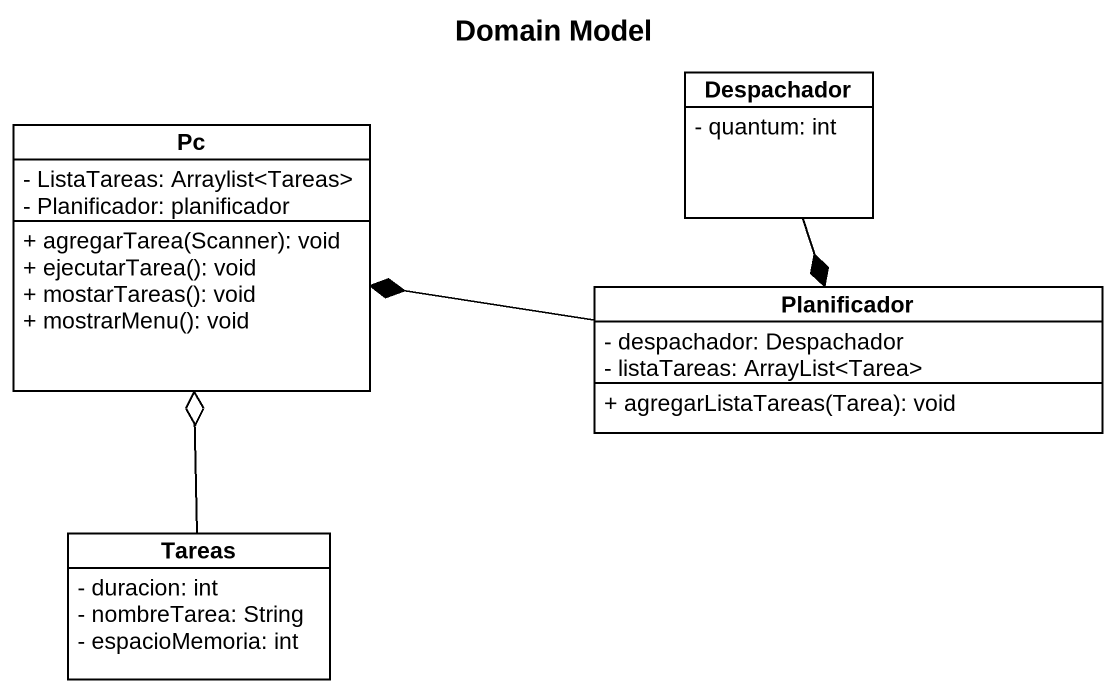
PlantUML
@startuml
title Domain Model
hide circle
hide empty members
skinparam classAttributeIconSize 0
class Despachador {
  - quantum: int
}
class Pc {
  - ListaTareas: Arraylist<Tareas>
  - Planificador: planificador
  + agregarTarea(Scanner): void
  + ejecutarTarea(): void
  + mostarTareas(): void
  + mostrarMenu(): void
}
class Planificador {
  - despachador: Despachador
  - listaTareas: ArrayList<Tarea>
  + agregarListaTareas(Tarea): void
}
class Tareas {
  - duracion: int
  - nombreTarea: String
  - espacioMemoria: int
}
Despachador --* Planificador
Planificador -left-* Pc
Tareas -up-o Pc
@enduml
